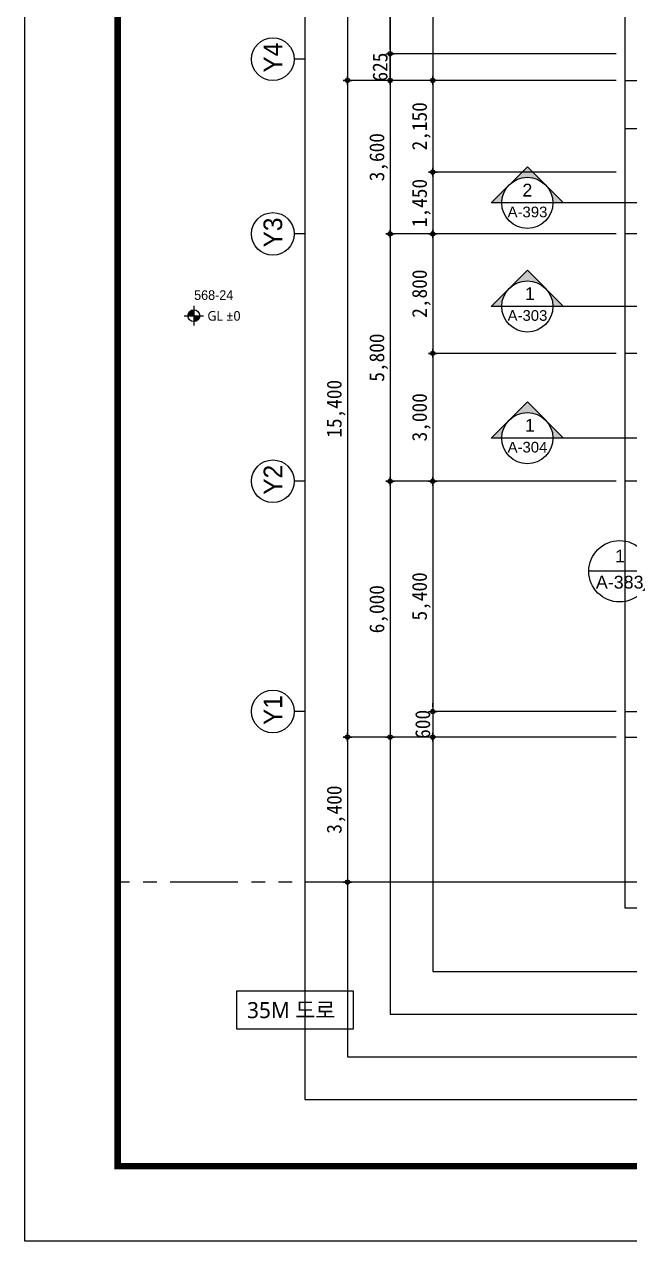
# Model space of a CAD drawing. Header units: millimetres. Extents: x 63000 to 126000, y 0 to 44550.
# Drawn here: x 63000 to 77189, y 0 to 28525 of the extents above; entities that cross this region are included whole.
import ezdxf
from ezdxf.enums import TextEntityAlignment as Align

# ---------------------------------------------------------------- set-up
doc = ezdxf.new("R2010")
doc.units = ezdxf.units.MM
doc.header["$LTSCALE"] = 100
doc.linetypes.add('CEN', pattern=[62, 60, -1, 0, -1])
doc.linetypes.add('PHANTOM2', pattern=[31.75, 15.875, -3.175, 3.175, -3.175, 3.175, -3.175])
for name, color, linetype in [('A-MARK', 3, 'Continuous'), ('CEN', 1, 'CEN'), ('DIM', 7, 'Continuous'), ('FOR', 4, 'Continuous'), ('tc-s', 7, 'Continuous'), ('TEXT', 3, 'Continuous'), ('ZC301', 7, 'Continuous'), ('대지경계선', 2, 'PHANTOM2'), ('부분확대', 7, 'Continuous')]:
    doc.layers.add(name, color=color, linetype=linetype)
doc.layers.add('dim2', color=7, linetype='Continuous', true_color=0xf2f2f2)
doc.styles.add('1', font='')
doc.styles.add('buble', font='')
doc.styles.get("Standard").update_dxf_attribs({"font": 'Arial.ttf'})
doc.styles.add('돋움', font='')
doc.styles.add('엑스포', font='')
doc.styles.get('1').set_extended_font_data('Dotum')
doc.styles.get('buble').set_extended_font_data('HY울릉도L')
doc.styles.get('돋움').set_extended_font_data('DotumChe')
doc.styles.get('엑스포').set_extended_font_data('Malgun Gothic')
doc.dimstyles.new('ISO-25', dxfattribs={"dimtxt": 2.5, "dimasz": 2.5, "dimexe": 1.25, "dimexo": 0.625, "dimtad": 1, "dimtxsty": 'Standard', "dimcen": 2.5, "dimadec": 0, "dimazin": 0, "dimtfac": 1, "dimtmove": 0, "dimatfit": 3, "dimfxl": 1, "dimarcsym": 0})

# ---------------------------------------------------------------- blocks, each defined once
blk = doc.blocks.new('Z_DOT')
at = {"layer": 'DIM', "color": 7}
for p, q in [((-1, 0), (1, 0)), ((0, -1), (0, 1))]:
    blk.add_line(p, q, dxfattribs=at)
for radius in [0.5, 0.25]:
    blk.add_circle((0, 0), radius, dxfattribs=at)
blk = doc.blocks.new('*D43')
at = {"layer": 'Defpoints', "color": 0, "transparency": 16777216}
for p in [(77075, 17809), (71575, 11809), (77075, 11809)]:
    blk.add_point(p, dxfattribs=at)
at = {"layer": 'DIM', "color": 6, "lineweight": -2, "transparency": 16777216}
for p, q in [((76875, 17809), (71575, 17809)), ((71575, 17709), (71575, 11909)), ((76875, 11809), (71575, 11809))]:
    blk.add_line(p, q, dxfattribs=at)
at = {"layer": 'DIM', "color": 6, "lineweight": -2, "transparency": 16777216, "xscale": 100, "yscale": 100, "zscale": 100}
for p, rotation in [((71575, 17809), 90), ((71575, 11809), 270)]:
    blk.add_blockref('Z_DOT', p, dxfattribs=dict(at, rotation=rotation))
at = {"layer": 'DIM', "color": 0, "transparency": 16777216, "insert": (71307, 14809), "char_height": 350, "attachment_point": 5, "rotation": 90, "style": '돋움'}
blk.add_mtext('6,000', dxfattribs=at)
blk = doc.blocks.new('*D44')
at = {"layer": 'Defpoints', "color": 0, "transparency": 16777216}
for p in [(77075, 23609), (71575, 17809), (77075, 17809)]:
    blk.add_point(p, dxfattribs=at)
at = {"layer": 'DIM', "color": 6, "lineweight": -2, "transparency": 16777216}
for p, q in [((76875, 23609), (71575, 23609)), ((71575, 23509), (71575, 17909)), ((76875, 17809), (71575, 17809))]:
    blk.add_line(p, q, dxfattribs=at)
at = {"layer": 'DIM', "color": 6, "lineweight": -2, "transparency": 16777216, "xscale": 100, "yscale": 100, "zscale": 100}
for p, rotation in [((71575, 23609), 90), ((71575, 17809), 270)]:
    blk.add_blockref('Z_DOT', p, dxfattribs=dict(at, rotation=rotation))
at = {"layer": 'DIM', "color": 0, "transparency": 16777216, "insert": (71307, 20709), "char_height": 350, "attachment_point": 5, "rotation": 90, "style": '돋움'}
blk.add_mtext('5,800', dxfattribs=at)
blk = doc.blocks.new('*D45')
at = {"layer": 'Defpoints', "color": 0, "transparency": 16777216}
for p in [(77075, 27209), (70575, 11809), (77075, 11809)]:
    blk.add_point(p, dxfattribs=at)
at = {"layer": 'DIM', "color": 6, "lineweight": -2, "transparency": 16777216}
for p, q in [((76875, 27209), (70575, 27209)), ((70575, 27109), (70575, 11909)), ((76875, 11809), (70575, 11809))]:
    blk.add_line(p, q, dxfattribs=at)
at = {"layer": 'DIM', "color": 6, "lineweight": -2, "transparency": 16777216, "xscale": 100, "yscale": 100, "zscale": 100}
for p, rotation in [((70575, 27209), 90), ((70575, 11809), 270)]:
    blk.add_blockref('Z_DOT', p, dxfattribs=dict(at, rotation=rotation))
at = {"layer": 'DIM', "color": 0, "transparency": 16777216, "insert": (70307, 19509), "char_height": 350, "attachment_point": 5, "rotation": 90, "style": '돋움'}
blk.add_mtext('15,400', dxfattribs=at)
blk = doc.blocks.new('*D46')
at = {"layer": 'Defpoints', "color": 0, "transparency": 16777216}
for p in [(77075, 27209), (71575, 23609), (77075, 23609)]:
    blk.add_point(p, dxfattribs=at)
at = {"layer": 'DIM', "color": 6, "lineweight": -2, "transparency": 16777216}
for p, q in [((76875, 27209), (71575, 27209)), ((71575, 27109), (71575, 23709)), ((76875, 23609), (71575, 23609))]:
    blk.add_line(p, q, dxfattribs=at)
at = {"layer": 'DIM', "color": 6, "lineweight": -2, "transparency": 16777216, "xscale": 100, "yscale": 100, "zscale": 100}
for p, rotation in [((71575, 27209), 90), ((71575, 23609), 270)]:
    blk.add_blockref('Z_DOT', p, dxfattribs=dict(at, rotation=rotation))
at = {"layer": 'DIM', "color": 0, "transparency": 16777216, "insert": (71307, 25409), "char_height": 350, "attachment_point": 5, "rotation": 90, "style": '돋움'}
blk.add_mtext('3,600', dxfattribs=at)
blk = doc.blocks.new('*D47')
at = {"layer": 'Defpoints', "color": 0, "transparency": 16777216}
for p in [(77075, 34909), (70575, 27209), (77075, 27209)]:
    blk.add_point(p, dxfattribs=at)
at = {"layer": 'DIM', "color": 6, "lineweight": -2, "transparency": 16777216}
for p, q in [((76875, 34909), (70575, 34909)), ((70575, 34809), (70575, 27309)), ((76875, 27209), (70575, 27209))]:
    blk.add_line(p, q, dxfattribs=at)
at = {"layer": 'DIM', "color": 6, "lineweight": -2, "transparency": 16777216, "xscale": 100, "yscale": 100, "zscale": 100}
for p, rotation in [((70575, 34909), 90), ((70575, 27209), 270)]:
    blk.add_blockref('Z_DOT', p, dxfattribs=dict(at, rotation=rotation))
at = {"layer": 'DIM', "color": 0, "transparency": 16777216, "insert": (70307, 31059), "char_height": 350, "attachment_point": 5, "rotation": 90, "style": '돋움'}
blk.add_mtext('7,700', dxfattribs=at)
blk = doc.blocks.new('*D65')
at = {"layer": 'Defpoints', "color": 0, "transparency": 16777216}
for p in [(77075, 20809), (72575, 17809), (77075, 17809)]:
    blk.add_point(p, dxfattribs=at)
at = {"layer": 'DIM', "color": 6, "lineweight": -2, "transparency": 16777216}
for p, q in [((76875, 20809), (72575, 20809)), ((72575, 20709), (72575, 17909)), ((76875, 17809), (72575, 17809))]:
    blk.add_line(p, q, dxfattribs=at)
at = {"layer": 'DIM', "color": 6, "lineweight": -2, "transparency": 16777216, "xscale": 100, "yscale": 100, "zscale": 100}
for p, rotation in [((72575, 20809), 90), ((72575, 17809), 270)]:
    blk.add_blockref('Z_DOT', p, dxfattribs=dict(at, rotation=rotation))
at = {"layer": 'DIM', "color": 0, "transparency": 16777216, "insert": (72307, 19309), "char_height": 350, "attachment_point": 5, "rotation": 90, "style": '돋움'}
blk.add_mtext('3,000', dxfattribs=at)
blk = doc.blocks.new('*D66')
at = {"layer": 'Defpoints', "color": 0, "transparency": 16777216}
for p in [(77075, 23609), (72575, 20809), (77075, 20809)]:
    blk.add_point(p, dxfattribs=at)
at = {"layer": 'DIM', "color": 6, "lineweight": -2, "transparency": 16777216}
for p, q in [((76875, 23609), (72575, 23609)), ((72575, 23509), (72575, 20909)), ((76875, 20809), (72575, 20809))]:
    blk.add_line(p, q, dxfattribs=at)
at = {"layer": 'DIM', "color": 6, "lineweight": -2, "transparency": 16777216, "xscale": 100, "yscale": 100, "zscale": 100}
for p, rotation in [((72575, 23609), 90), ((72575, 20809), 270)]:
    blk.add_blockref('Z_DOT', p, dxfattribs=dict(at, rotation=rotation))
at = {"layer": 'DIM', "color": 0, "transparency": 16777216, "insert": (72307, 22209), "char_height": 350, "attachment_point": 5, "rotation": 90, "style": '돋움'}
blk.add_mtext('2,800', dxfattribs=at)
blk = doc.blocks.new('*D67')
at = {"layer": 'Defpoints', "color": 0, "transparency": 16777216}
for p in [(77075, 11809), (70575, 8409), (77075, 8409)]:
    blk.add_point(p, dxfattribs=at)
at = {"layer": 'DIM', "color": 6, "lineweight": -2, "transparency": 16777216}
for p, q in [((76875, 11809), (70575, 11809)), ((70575, 11709), (70575, 8509)), ((76875, 8409), (70575, 8409))]:
    blk.add_line(p, q, dxfattribs=at)
at = {"layer": 'DIM', "color": 6, "lineweight": -2, "transparency": 16777216, "xscale": 100, "yscale": 100, "zscale": 100}
for p, rotation in [((70575, 11809), 90), ((70575, 8409), 270)]:
    blk.add_blockref('Z_DOT', p, dxfattribs=dict(at, rotation=rotation))
at = {"layer": 'DIM', "color": 0, "transparency": 16777216, "insert": (70307, 10109), "char_height": 350, "attachment_point": 5, "rotation": 90, "style": '돋움'}
blk.add_mtext('3,400', dxfattribs=at)
blk = doc.blocks.new('*D76')
at = {"layer": 'Defpoints', "color": 0, "transparency": 16777216}
for p in [(77075, 12409), (72575, 11809), (77075, 11809)]:
    blk.add_point(p, dxfattribs=at)
at = {"layer": 'DIM', "color": 6, "lineweight": -2, "transparency": 16777216}
for p, q in [((72575, 12509), (72575, 12609)), ((76875, 12409), (72575, 12409)), ((72575, 12409), (72575, 11809)), ((76875, 11809), (72575, 11809)), ((72575, 11709), (72575, 11609))]:
    blk.add_line(p, q, dxfattribs=at)
at = {"layer": 'DIM', "color": 6, "lineweight": -2, "transparency": 16777216, "xscale": 100, "yscale": 100, "zscale": 100}
for p, rotation in [((72575, 12409), 270), ((72575, 11809), 89.99999999999999)]:
    blk.add_blockref('Z_DOT', p, dxfattribs=dict(at, rotation=rotation))
at = {"layer": 'DIM', "color": 0, "transparency": 16777216, "insert": (72340, 12109), "char_height": 350, "attachment_point": 5, "rotation": 90, "style": '돋움'}
blk.add_mtext('600', dxfattribs=at)
blk = doc.blocks.new('*D77')
at = {"layer": 'Defpoints', "color": 0, "transparency": 16777216}
for p in [(77075, 17809), (72575, 12409), (77075, 12409)]:
    blk.add_point(p, dxfattribs=at)
at = {"layer": 'DIM', "color": 6, "lineweight": -2, "transparency": 16777216}
for p, q in [((76875, 17809), (72575, 17809)), ((72575, 17709), (72575, 12509)), ((76875, 12409), (72575, 12409))]:
    blk.add_line(p, q, dxfattribs=at)
at = {"layer": 'DIM', "color": 6, "lineweight": -2, "transparency": 16777216, "xscale": 100, "yscale": 100, "zscale": 100}
for p, rotation in [((72575, 17809), 90), ((72575, 12409), 270)]:
    blk.add_blockref('Z_DOT', p, dxfattribs=dict(at, rotation=rotation))
at = {"layer": 'DIM', "color": 0, "transparency": 16777216, "insert": (72307, 15109), "char_height": 350, "attachment_point": 5, "rotation": 90, "style": '돋움'}
blk.add_mtext('5,400', dxfattribs=at)
blk = doc.blocks.new('A$C0DB842BB')
at = {"layer": 'FOR', "color": 1}
blk.add_lwpolyline([(63000, 0), (63000, 44550), (0, 44550), (0, 0)], close=True, dxfattribs=at)
at = {"layer": 'FOR', "color": 7, "const_width": 150}
blk.add_lwpolyline([(61688, 43250), (2187, 43250), (2187, 1750), (61688, 1750)], close=True, dxfattribs=at)
blk = doc.blocks.new('*D84')
at = {"layer": 'Defpoints', "color": 0, "transparency": 16777216}
for p in [(71575, 27834), (77075, 27834), (77075, 27209)]:
    blk.add_point(p, dxfattribs=at)
at = {"layer": 'DIM', "color": 6, "lineweight": -2, "transparency": 16777216}
for p, q in [((71575, 27934), (71575, 28034)), ((76875, 27834), (71575, 27834)), ((71575, 27209), (71575, 27834)), ((76875, 27209), (71575, 27209)), ((71575, 27109), (71575, 27009))]:
    blk.add_line(p, q, dxfattribs=at)
at = {"layer": 'DIM', "color": 6, "lineweight": -2, "transparency": 16777216, "xscale": 100, "yscale": 100, "zscale": 100}
for p, rotation in [((71575, 27834), 270), ((71575, 27209), 90)]:
    blk.add_blockref('Z_DOT', p, dxfattribs=dict(at, rotation=rotation))
at = {"layer": 'DIM', "color": 0, "transparency": 16777216, "insert": (71340, 27522), "char_height": 350, "attachment_point": 5, "rotation": 90, "style": '돋움'}
blk.add_mtext('625', dxfattribs=at)
blk = doc.blocks.new('*D85')
at = {"layer": 'Defpoints', "color": 0, "transparency": 16777216}
for p in [(71575, 34834), (77075, 34834), (77075, 27834)]:
    blk.add_point(p, dxfattribs=at)
at = {"layer": 'DIM', "color": 6, "lineweight": -2, "transparency": 16777216}
for p, q in [((76875, 34834), (71575, 34834)), ((71575, 27934), (71575, 34734)), ((76875, 27834), (71575, 27834))]:
    blk.add_line(p, q, dxfattribs=at)
at = {"layer": 'DIM', "color": 6, "lineweight": -2, "transparency": 16777216, "xscale": 100, "yscale": 100, "zscale": 100}
for p, rotation in [((71575, 34834), 90), ((71575, 27834), 270)]:
    blk.add_blockref('Z_DOT', p, dxfattribs=dict(at, rotation=rotation))
at = {"layer": 'DIM', "color": 0, "transparency": 16777216, "insert": (71307, 31334), "char_height": 350, "attachment_point": 5, "rotation": 90, "style": '돋움'}
blk.add_mtext('7,000', dxfattribs=at)
blk = doc.blocks.new('*D92')
at = {"layer": 'Defpoints', "color": 0, "transparency": 16777216}
for p in [(77075, 27209), (72575, 25059), (77075, 25059)]:
    blk.add_point(p, dxfattribs=at)
at = {"layer": 'DIM', "color": 6, "lineweight": -2, "transparency": 16777216}
for p, q in [((76875, 27209), (72575, 27209)), ((72575, 27109), (72575, 25159)), ((76875, 25059), (72575, 25059))]:
    blk.add_line(p, q, dxfattribs=at)
at = {"layer": 'DIM', "color": 6, "lineweight": -2, "transparency": 16777216, "xscale": 100, "yscale": 100, "zscale": 100}
for p, rotation in [((72575, 27209), 90), ((72575, 25059), 270)]:
    blk.add_blockref('Z_DOT', p, dxfattribs=dict(at, rotation=rotation))
at = {"layer": 'DIM', "color": 0, "transparency": 16777216, "insert": (72307, 26134), "char_height": 350, "attachment_point": 5, "rotation": 90, "style": '돋움'}
blk.add_mtext('2,150', dxfattribs=at)
blk = doc.blocks.new('*D93')
at = {"layer": 'Defpoints', "color": 0, "transparency": 16777216}
for p in [(77075, 25059), (72575, 23609), (77075, 23609)]:
    blk.add_point(p, dxfattribs=at)
at = {"layer": 'DIM', "color": 6, "lineweight": -2, "transparency": 16777216}
for p, q in [((76875, 25059), (72575, 25059)), ((72575, 24959), (72575, 23709)), ((76875, 23609), (72575, 23609))]:
    blk.add_line(p, q, dxfattribs=at)
at = {"layer": 'DIM', "color": 6, "lineweight": -2, "transparency": 16777216, "xscale": 100, "yscale": 100, "zscale": 100}
for p, rotation in [((72575, 25059), 90), ((72575, 23609), 270)]:
    blk.add_blockref('Z_DOT', p, dxfattribs=dict(at, rotation=rotation))
at = {"layer": 'DIM', "color": 0, "transparency": 16777216, "insert": (72307, 24334), "char_height": 350, "attachment_point": 5, "rotation": 90, "style": '돋움'}
blk.add_mtext('1,450', dxfattribs=at)

msp = doc.modelspace()

# ---------------------------------------------------------------- hatches: boundary and pattern name
at = {"layer": 'A-MARK'}
for points in [[(74366.6, 24761.5), (74790.8, 25185.8), (75215.1, 24761.5, 0.4142136)], [(74366.6, 24761.5, 0.1989124), (74190.8, 24337.3), (73942.3, 24337.3)], [(75215.1, 24761.5), (75639.3, 24337.3), (75390.8, 24337.3, 0.1989124)], [(74366.6, 22333.3), (74790.8, 22757.6), (75215.1, 22333.3, 0.4142136)], [(74366.6, 22333.3, 0.1989124), (74190.8, 21909.1), (73942.3, 21909.1)], [(75215.1, 22333.3), (75639.3, 21909.1), (75390.8, 21909.1, 0.1989124)], [(74366.6, 19245.1), (74790.8, 19669.3), (75215.1, 19245.1, 0.4142136)], [(74366.6, 19245.1, 0.1989124), (74190.8, 18820.8), (73942.3, 18820.8)], [(75215.1, 19245.1), (75639.3, 18820.8), (75390.8, 18820.8, 0.1989124)]]:
    msp.add_hatch(color=256, dxfattribs=at).paths.add_polyline_path(points)
at = {"layer": 'dim2'}
h = msp.add_hatch(color=7, dxfattribs=at)
h.paths.add_polyline_path([(66972.8, 21829.3, 0.4142136), (66834.7, 21691.3), (66972.8, 21691.3)])
h.paths.add_polyline_path([(67110.9, 21691.3), (66972.8, 21691.3), (66972.8, 21553.2, 0.4142136)])

# ---------------------------------------------------------------- linework, layer by layer
at = {"layer": 'A-MARK'}
for p, q in [((82073.8, 24337.3), (73942.3, 24337.3)), ((80825.2, 21909.1), (73942.3, 21909.1)), ((80825.2, 18820.8), (73942.3, 18820.8))]:
    msp.add_line(p, q, dxfattribs=at)
for points in [[(73942.3, 24337.3), (74790.8, 25185.8), (75639.3, 24337.3)], [(73942.3, 21909.1), (74790.8, 22757.6), (75639.3, 21909.1)], [(73942.3, 18820.8), (74790.8, 19669.3), (75639.3, 18820.8)]]:
    msp.add_lwpolyline(points, dxfattribs=at)
for centre in [(74790.8, 24337.3), (74790.8, 21909.1), (74790.8, 18820.8)]:
    msp.add_circle(centre, 600, dxfattribs=at)
at = {"layer": 'CEN'}
for p, q in [((77075.2, 27209.1), (87175.2, 27209.1)), ((77075.2, 26084.1), (79075.2, 26084.1)), ((81675.2, 23609.1), (77075.2, 23609.1)), ((86875.2, 20809.1), (77075.2, 20809.1)), ((86875.2, 17809.1), (77075.2, 17809.1)), ((77075.2, 12409.1), (86875.2, 12409.1)), ((77075.2, 11809.1), (108075.2, 11809.1))]:
    msp.add_line(p, q, dxfattribs=at)
at = {"layer": 'Defpoints', "color": 26}
for points in [[(115575.2, 41409.1), (69575.2, 41409.1), (69575.2, 3309.1), (115575.2, 3309.1)], [(114575.2, 40409.1), (70575.2, 40409.1), (70575.2, 4309.1), (114575.2, 4309.1)], [(113575.2, 39409.1), (71575.2, 39409.1), (71575.2, 5309.1), (113575.2, 5309.1)], [(112575.2, 38409.1), (72575.2, 38409.1), (72575.2, 6309.1), (112575.2, 6309.1)], [(108075.2, 36909.1), (77075.2, 36909.1), (77075.2, 7809.1), (108075.2, 7809.1)]]:
    msp.add_lwpolyline(points, close=True, dxfattribs=at)
at = {"layer": 'DIM', "color": 6}
for p, q in [((69575.2, 27709.1), (69325.2, 27709.1)), ((69575.2, 23609.1), (69325.2, 23609.1)), ((69575.2, 17809.1), (69325.2, 17809.1)), ((69575.2, 12409.1), (69325.2, 12409.1))]:
    msp.add_line(p, q, dxfattribs=at)
for centre in [(68825.2, 27709.1), (68825.2, 23609.1), (68825.2, 17809.1), (68825.2, 12409.1)]:
    msp.add_circle(centre, 500, dxfattribs=at)
at = {"layer": 'dim2', "color": 7}
for p, q in [((66742.7, 21691.3), (67202.9, 21691.3)), ((66972.8, 21921.4), (66972.8, 21461.1))]:
    msp.add_line(p, q, dxfattribs=at)
msp.add_circle((66972.8, 21691.3), 138.1, dxfattribs=at)
at = {"layer": 'ZC301'}
msp.add_lwpolyline([(67969.9, 4969.3), (70717.1, 4969.3), (70717.1, 5850.4), (67969.9, 5850.4)], close=True, dxfattribs=at)
at = {"layer": '대지경계선', "color": 6, "linetype": 'PHANTOM2'}
msp.add_lwpolyline([(77533, 8409.1), (65187.4, 8409.1)], dxfattribs=at)
at = {"layer": '부분확대'}
msp.add_line((77671.9, 15697.8), (76231.9, 15697.8), dxfattribs=at)
msp.add_circle((76951.9, 15697.8), 720, dxfattribs=at)

# ---------------------------------------------------------------- block references
at = {"layer": 'TEXT'}
msp.add_blockref('A$C0DB842BB', (63000, 0), dxfattribs=at)

# ---------------------------------------------------------------- texts
at = {"layer": 'A-MARK'}
for s, height, p in [('2', 300, (74790.8, 24636.5)), ('A-393', 250, (74794, 24125.1)), ('1', 300, (74848.1, 22208.3)), ('A-303', 250, (74794, 21696.9)), ('1', 300, (74848.1, 19120)), ('A-304', 250, (74794, 18608.6))]:
    msp.add_text(s, height=height, dxfattribs=at).set_placement(p, align=Align.MIDDLE_CENTER)
at = {"layer": 'DIM', "color": 3, "style": 'buble'}
for s, p in [('Y4', (68825.2, 27743.4)), ('Y3', (68825.2, 23643.4)), ('Y2', (68825.2, 17843.4)), ('Y1', (68825.2, 12443.4))]:
    msp.add_text(s, height=437.5, rotation=90, dxfattribs=at).set_placement(p, align=Align.MIDDLE)
at = {"layer": 'DIM', "style": '엑스포'}
msp.add_text('35M 도로', height=375, dxfattribs=at).set_placement((68219.9, 5594.3), align=Align.TOP_LEFT)
at = {"layer": 'dim2', "color": 7, "style": '엑스포'}
msp.add_text('GL %%P0', height=225, dxfattribs=at).set_placement((67290.6, 21575.1))
at = {"layer": 'tc-s', "style": '1'}
msp.add_text('568-24', height=225, dxfattribs=at).set_placement((66980.3, 22062.6))
at = {"layer": '부분확대'}
for s, p in [('1', (76962.5, 16056.9)), ('A-383', (76955.7, 15443.2))]:
    msp.add_text(s, height=300, dxfattribs=at).set_placement(p, align=Align.MIDDLE_CENTER)

# ---------------------------------------------------------------- dimensions: what is measured, and where the dimension line sits
at = {"layer": 'DIM'}
for base, p1, p2, angle, picture, middle in [((70575.2, 27209.1), (77075.2, 34909.1), (77075.2, 27209.1), 270, '*D47', (70306.9, 31059.1)), ((71575.2, 34834.1), (77075.2, 27834.1), (77075.2, 34834.1), 90, '*D85', (71306.9, 31334.1)), ((71575.2, 27834.1), (77075.2, 27209.1), (77075.2, 27834.1), 90, '*D84', (71340, 27521.6)), ((70575.2, 11809.1), (77075.2, 27209.1), (77075.2, 11809.1), 270, '*D45', (70306.9, 19509.1)), ((71575.2, 23609.1), (77075.2, 27209.1), (77075.2, 23609.1), 270, '*D46', (71306.9, 25409.1)), ((72575.2, 25059.1), (77075.2, 27209.1), (77075.2, 25059.1), 270, '*D92', (72306.9, 26134.1)), ((72575.2, 23609.1), (77075.2, 25059.1), (77075.2, 23609.1), 90, '*D93', (72306.9, 24334.1)), ((71575.2, 17809.1), (77075.2, 23609.1), (77075.2, 17809.1), 270, '*D44', (71306.9, 20709.1)), ((72575.2, 20809.1), (77075.2, 23609.1), (77075.2, 20809.1), 270, '*D66', (72306.9, 22209.1)), ((72575.2, 17809.1), (77075.2, 20809.1), (77075.2, 17809.1), 270, '*D65', (72306.9, 19309.1)), ((71575.2, 11809.1), (77075.2, 17809.1), (77075.2, 11809.1), 270, '*D43', (71306.9, 14809.1)), ((72575.2, 12409.1), (77075.2, 17809.1), (77075.2, 12409.1), 270, '*D77', (72306.9, 15109.1)), ((72575.2, 11809.1), (77075.2, 12409.1), (77075.2, 11809.1), 270, '*D76', (72340, 12109.1)), ((70575.2, 8409.1), (77075.2, 11809.1), (77075.2, 8409.1), 270, '*D67', (70306.9, 10109.1))]:
    dim = msp.add_linear_dim(base=base, p1=p1, p2=p2, angle=angle, dimstyle='ISO-25', override={"dimscale": 100, "dimtxt": 3.5, "dimasz": 1, "dimexe": 0, "dimexo": 2, "dimgap": 0.6, "dimdec": 0, "dimlunit": 6, "dimtxsty": '돋움', "dimblk1": 'Z_DOT', "dimblk2": 'Z_DOT', "dimsah": 1, "dimclrd": 6, "dimclre": 6, "dimtix": 1}, dxfattribs=at)
    dim.commit()
    dim.dimension.update_dxf_attribs({"geometry": picture, "text_midpoint": middle})

doc.saveas('drawing.dxf')
